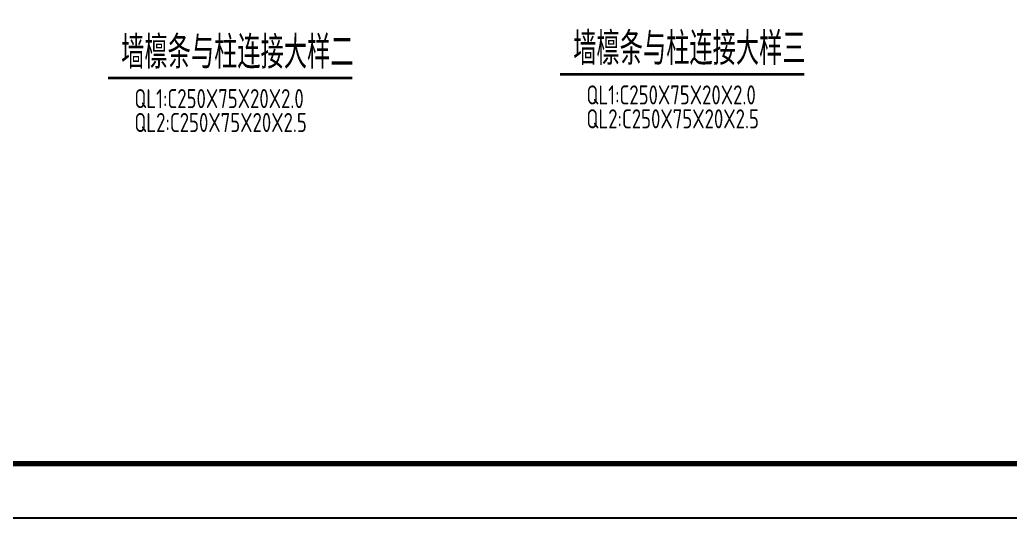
# Model space of a CAD drawing. Extents: x -3102990 to -851544, y -5293060 to -2540151.
# Drawn here: x -1525921 to -1507767, y -2672902 to -2663762 of the extents above; entities that cross this region are included whole.
import ezdxf

# ---------------------------------------------------------------- set-up
doc = ezdxf.new("R2010")
doc.units = 0
doc.header["$LTSCALE"] = 1000
doc.layers.get('0').update_dxf_attribs({"linetype": 'CONTINUOUS'})
for name, color, linetype in [('NUM', 7, 'CONTINUOUS'), ('PUB_TITLE', 4, 'CONTINUOUS'), ('TEXT', 7, 'CONTINUOUS')]:
    doc.layers.add(name, color=color, linetype=linetype)
doc.layers.add('yichutu', color=7, linetype='CONTINUOUS', true_color=0xffffff, plot=False)
doc.styles.add('TSSD_Rein', font='Tssdeng.shx', dxfattribs={"width": 0.75, "bigfont": 'hztxt.shx'})
doc.styles.add('正文', font='romans.shx', dxfattribs={"width": 0.71, "bigfont": 'hztxt.shx'})

# ---------------------------------------------------------------- blocks, each defined once
blk = doc.blocks.new('A$C16496DF1')
at = {"layer": 'PUB_TITLE'}
blk.add_lwpolyline([(0, 0), (0, 42000), (104100, 42000), (104100, 0)], close=True, dxfattribs=at)
at = {"layer": 'PUB_TITLE', "const_width": 100}
blk.add_lwpolyline([(103100, 1000), (103100, 41000), (713, 41000), (713, 1000), (103100, 1000)], dxfattribs=at)
blk = doc.blocks.new('yct-1041-420-104100-42000-100-2006.0')
at = {"layer": 'yichutu', "color": 7, "true_color": 0xffffff}
blk.add_lwpolyline([(0, 0), (0, 42000), (104100, 42000), (104100, 0)], close=True, dxfattribs=at)

msp = doc.modelspace()

# ---------------------------------------------------------------- linework, layer by layer
at = {"layer": 'NUM', "const_width": 50, "elevation": -144}
msp.add_lwpolyline([(-1524306.11, -2664828.3), (-1519826.36, -2664828.3)], dxfattribs=at)
at = {"layer": 'NUM', "const_width": 50}
msp.add_lwpolyline([(-1516019.53, -2664760.54), (-1511539.77, -2664760.54)], dxfattribs=at)

# ---------------------------------------------------------------- block references
at = {"ltscale": 1.5}
msp.add_blockref('A$C16496DF1', (-1566897.93, -2672902.4), dxfattribs=at)
at = {"layer": 'yichutu'}
msp.add_blockref('yct-1041-420-104100-42000-100-2006.0', (-1566897.93, -2672902.4), dxfattribs=at)

# ---------------------------------------------------------------- texts
at = {"layer": 'TEXT', "lineweight": 9}
for s, height, style, width, p in [('墙檩条与柱连接大样三', 600.008, '正文', 0.71, (-1515777.23, -2664590.86)), ('墙檩条与柱连接大样二', 600.008, '正文', 0.71, (-1524063.82, -2664658.62, -144)), ('QL1:C250X75X20X2.0', 350, 'TSSD_Rein', 0.75, (-1515534.8, -2665315.11, -785.24)), ('QL1:C250X75X20X2.0', 350, 'TSSD_Rein', 0.75, (-1523821.38, -2665382.86, -929.24)), ('QL2:C250X75X20X2.5', 350, 'TSSD_Rein', 0.75, (-1523821.38, -2665821.18, -929.24)), ('QL2:C250X75X20X2.5', 350, 'TSSD_Rein', 0.75, (-1515534.8, -2665753.42, -785.24))]:
    msp.add_text(s, height=height, dxfattribs=dict(at, style=style, width=width)).set_placement(p)

doc.saveas('drawing.dxf')
